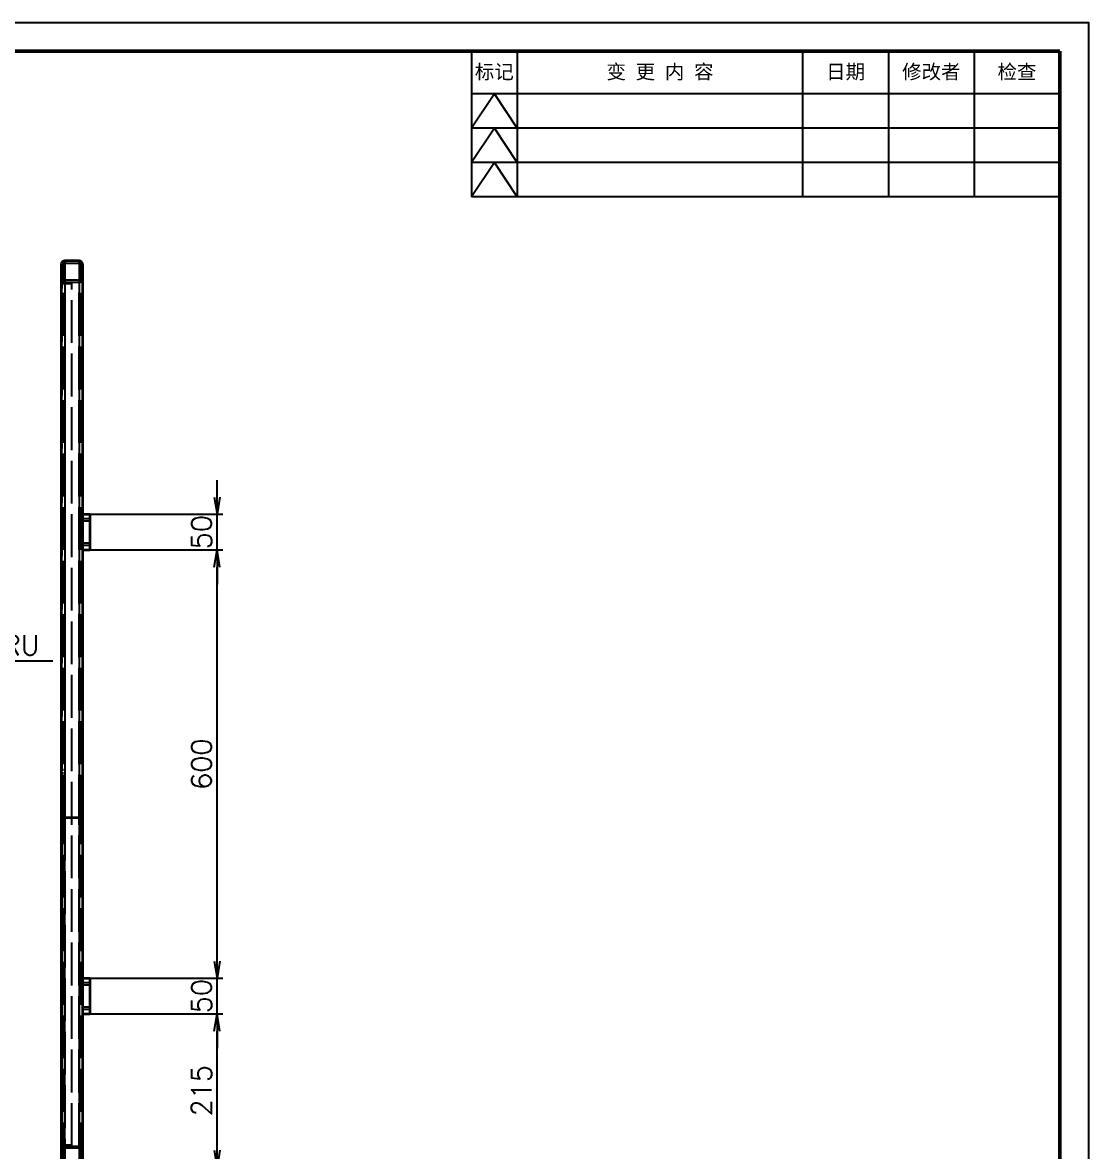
# Model space of a CAD drawing. Header units: millimetres. Extents: x -73083 to 81340, y -6859 to 6812.
# Drawn here: x 52635 to 54127, y -6056 to -4474 of the extents above; entities that cross this region are included whole.
import ezdxf

# ---------------------------------------------------------------- set-up
doc = ezdxf.new("R2010")
doc.units = ezdxf.units.MM
doc.linetypes.add('AM_ISO02W050', pattern=[7.5, 6, -1.5])
doc.layers.add('A3', color=7, linetype='Continuous', plot=False)
for name, color, linetype, lineweight in [('AM_HID', 1, 'AM_ISO02W050', 25), ('AM_VIS', 7, 'Continuous', 50), ('SOLID LINE', 7, 'Continuous', 30)]:
    doc.layers.add(name, color=color, linetype=linetype, lineweight=lineweight)
doc.layers.add('title_frame', color=7, linetype='Continuous')
doc.layers.add('word_dim', color=253, linetype='Continuous')
doc.styles.get("Standard").update_dxf_attribs({"font": 'romans.shx', "bigfont": 'bigfont.shx'})
doc.dimstyles.new('1-8', dxfattribs={"dimscale": 8, "dimtxt": 3.5, "dimasz": 3, "dimexe": 1, "dimexo": 0, "dimgap": 1, "dimtad": 3, "dimdsep": 46, "dimtxsty": 'Standard', "dimblk1": 'OPEN', "dimblk2": 'OPEN', "dimsah": 1, "dimcen": 0, "dimclrd": 256, "dimclre": 256, "dimclrt": 3, "dimadec": 0, "dimazin": 0, "dimtfac": 1, "dimtmove": 0, "dimatfit": 3, "dimfxl": 0, "dimtolj": 1, "dimtzin": 0, "dimarcsym": 0})

# ---------------------------------------------------------------- blocks, each defined once
blk = doc.blocks.new('_Open')
at = {"color": 0, "lineweight": -2}
for p, q in [((-1, 0.167), (0, 0)), ((-1, -0.167), (0, 0)), ((0, 0), (-1, 0))]:
    blk.add_line(p, q, dxfattribs=at)
blk = doc.blocks.new('*D567')
at = {"layer": 'DEFPOINTS', "color": 0, "linetype": 'Continuous'}
for p in [(52721.7, -5813.1), (52907, -5813.1), (52721.7, -5863.1)]:
    blk.add_point(p, dxfattribs=at)
at = {"layer": 'word_dim', "linetype": 'Continuous', "lineweight": -2}
for p, q in [((52907, -5789.1), (52907, -5765.1)), ((52721.7, -5813.1), (52915, -5813.1)), ((52907, -5863.1), (52907, -5813.1)), ((52721.7, -5863.1), (52915, -5863.1)), ((52907, -5887.1), (52907, -5911.1))]:
    blk.add_line(p, q, dxfattribs=at)
at = {"layer": 'word_dim', "linetype": 'Continuous', "lineweight": -2, "xscale": 24, "yscale": 24, "zscale": 24}
for p, rotation in [((52907, -5813.1), 270), ((52907, -5863.1), 90)]:
    blk.add_blockref('_Open', p, dxfattribs=dict(at, rotation=rotation))
at = {"layer": 'word_dim', "color": 3, "linetype": 'Continuous', "insert": (52885, -5838.1), "char_height": 28, "attachment_point": 5, "rotation": 90}
blk.add_mtext('\\A1;50', dxfattribs=at)
blk = doc.blocks.new('*D568')
at = {"layer": 'DEFPOINTS', "color": 0, "linetype": 'Continuous'}
for p in [(52721.7, -5863.1), (52907, -5863.1), (52713.7, -6078.1)]:
    blk.add_point(p, dxfattribs=at)
at = {"layer": 'word_dim', "linetype": 'Continuous', "lineweight": -2}
for p, q in [((52721.7, -5863.1), (52915, -5863.1)), ((52907, -6054.1), (52907, -5887.1)), ((52713.7, -6078.1), (52915, -6078.1))]:
    blk.add_line(p, q, dxfattribs=at)
at = {"layer": 'word_dim', "linetype": 'Continuous', "lineweight": -2, "xscale": 24, "yscale": 24, "zscale": 24}
for p, rotation in [((52907, -5863.1), 90), ((52907, -6078.1), 270)]:
    blk.add_blockref('_Open', p, dxfattribs=dict(at, rotation=rotation))
at = {"layer": 'word_dim', "color": 3, "linetype": 'Continuous', "insert": (52885, -5970.6), "char_height": 28, "attachment_point": 5, "rotation": 90}
blk.add_mtext('\\A1;215', dxfattribs=at)
blk = doc.blocks.new('*D569')
at = {"layer": 'DEFPOINTS', "color": 0, "linetype": 'Continuous'}
for p in [(52721.7, -5213.1), (52907, -5213.1), (52713.7, -5813.1)]:
    blk.add_point(p, dxfattribs=at)
at = {"layer": 'word_dim', "linetype": 'Continuous', "lineweight": -2}
for p, q in [((52721.7, -5213.1), (52915, -5213.1)), ((52907, -5789.1), (52907, -5237.1)), ((52713.7, -5813.1), (52915, -5813.1))]:
    blk.add_line(p, q, dxfattribs=at)
at = {"layer": 'word_dim', "linetype": 'Continuous', "lineweight": -2, "xscale": 24, "yscale": 24, "zscale": 24}
for p, rotation in [((52907, -5213.1), 90), ((52907, -5813.1), 270)]:
    blk.add_blockref('_Open', p, dxfattribs=dict(at, rotation=rotation))
at = {"layer": 'word_dim', "color": 3, "linetype": 'Continuous', "insert": (52885, -5513.1), "char_height": 28, "attachment_point": 5, "rotation": 90}
blk.add_mtext('\\A1;600', dxfattribs=at)
blk = doc.blocks.new('*D570')
at = {"layer": 'DEFPOINTS', "color": 0, "linetype": 'Continuous'}
for p in [(52721.7, -5163.1), (52907, -5163.1), (52721.7, -5213.1)]:
    blk.add_point(p, dxfattribs=at)
at = {"layer": 'word_dim', "linetype": 'Continuous', "lineweight": -2}
for p, q in [((52907, -5139.1), (52907, -5115.1)), ((52721.7, -5163.1), (52915, -5163.1)), ((52907, -5213.1), (52907, -5163.1)), ((52721.7, -5213.1), (52915, -5213.1)), ((52907, -5237.1), (52907, -5261.1))]:
    blk.add_line(p, q, dxfattribs=at)
at = {"layer": 'word_dim', "linetype": 'Continuous', "lineweight": -2, "xscale": 24, "yscale": 24, "zscale": 24}
for p, rotation in [((52907, -5163.1), 270), ((52907, -5213.1), 90)]:
    blk.add_blockref('_Open', p, dxfattribs=dict(at, rotation=rotation))
at = {"layer": 'word_dim', "color": 3, "linetype": 'Continuous', "insert": (52885, -5188.1), "char_height": 28, "attachment_point": 5, "rotation": 90}
blk.add_mtext('\\A1;50', dxfattribs=at)

msp = doc.modelspace()

# ---------------------------------------------------------------- linework, layer by layer
at = {"layer": 'A3', "linetype": 'Continuous'}
msp.add_lwpolyline([(50767.28716, -4474.23225), (54127.28716, -4474.23225), (54127.28716, -6850.23225), (50767.28716, -6850.23225)], close=True, dxfattribs=at)
at = {"layer": 'AM_HID', "ltscale": 10}
for p, q in [((52691.68534, -5588.05252), (52691.68534, -4811.05252)), ((52691.68534, -4811.05252), (52715.68534, -4811.05252)), ((52693.68534, -4808.05252), (52693.68534, -5588.05252)), ((52713.68534, -4808.05252), (52713.68534, -5588.05252)), ((52715.68534, -5588.05252), (52715.68534, -4811.05252)), ((52688.68534, -6048.05252), (52688.68534, -4838.05252)), ((52688.68534, -4838.05252), (52703.68534, -4838.05252)), ((52715.68534, -4835.05252), (52691.68534, -4835.05252)), ((52693.68534, -4838.05252), (52693.68534, -5588.05252)), ((52693.68534, -4838.05252), (52713.68534, -4838.05252)), ((52693.68534, -5588.05252), (52693.68534, -4838.05252)), ((52703.68534, -6048.05252), (52703.68534, -4838.05252)), ((52713.68534, -4838.05252), (52713.68534, -5588.05252)), ((52713.68534, -5588.05252), (52713.68534, -4838.05252)), ((52690.18534, -6046.55252), (52690.18534, -4839.55252)), ((52690.18534, -4839.55252), (52703.68534, -4839.55252)), ((52728.68534, -5169.43142), (52718.68534, -5169.43142)), ((52728.68534, -5172.67361), (52718.68534, -5172.67361)), ((52728.68534, -5203.43142), (52718.68534, -5203.43142)), ((52728.68534, -5206.67361), (52718.68534, -5206.67361)), ((52688.68534, -5520.55252), (52691.68534, -5520.55252)), ((52688.68534, -5520.9855), (52691.68534, -5520.9855)), ((52688.68534, -5525.11953), (52691.68534, -5525.11953)), ((52688.68534, -5525.55252), (52691.68534, -5525.55252)), ((52688.68534, -5580.55252), (52691.68534, -5580.55252)), ((52688.68534, -5580.9855), (52691.68534, -5580.9855)), ((52688.68534, -5585.11953), (52691.68534, -5585.11953)), ((52688.68534, -5585.55252), (52691.68534, -5585.55252)), ((52691.68534, -6075.05252), (52691.68534, -5588.05252)), ((52693.68534, -5588.05252), (52693.68534, -6048.05252)), ((52693.68534, -5588.05252), (52693.68534, -6078.05252)), ((52693.68534, -6048.05252), (52693.68534, -5588.05252)), ((52713.68534, -5588.05252), (52713.68534, -6048.05252)), ((52713.68534, -5588.05252), (52713.68534, -6078.05252)), ((52713.68534, -6048.05252), (52713.68534, -5588.05252)), ((52715.68534, -6075.05252), (52715.68534, -5588.05252)), ((52728.68534, -5819.43155), (52718.68534, -5819.43155)), ((52728.68534, -5822.67349), (52718.68534, -5822.67349)), ((52728.68534, -5853.43155), (52718.68534, -5853.43155)), ((52728.68534, -5856.67349), (52718.68534, -5856.67349)), ((52688.68534, -6048.05252), (52703.68534, -6048.05252)), ((52690.18534, -6046.55252), (52703.68534, -6046.55252)), ((52715.68534, -6051.05252), (52691.68534, -6051.05252)), ((52693.68534, -6048.05252), (52713.68534, -6048.05252))]:
    msp.add_line(p, q, dxfattribs=at)
for centre, start, end in [((52693.68534, -4833.05252), 180.00000501, 269.9999975), ((52713.68534, -4833.05252), 269.9999975, 0), ((52693.68534, -6053.05252), 90.0000025, 180.00000501), ((52713.68534, -6053.05252), 0, 90.0000025)]:
    msp.add_arc(centre, 5, start, end, dxfattribs=at)
at = {"layer": 'AM_VIS', "linetype": 'Continuous'}
for p, q in [((54087.28716, -4514.23225), (50967.28716, -4514.23225)), ((54087.28716, -6810.23225), (54087.28716, -4514.23225))]:
    msp.add_line(p, q, dxfattribs=at)
at = {"layer": 'AM_VIS', "lineweight": 35, "ltscale": 10}
for p, q in [((52688.68534, -4813.05252), (52688.68534, -5588.05252)), ((52713.68534, -4808.05252), (52693.68534, -4808.05252)), ((52718.68534, -4813.05252), (52718.68534, -5588.05252)), ((52718.68534, -5163.05252), (52718.68534, -5213.05252)), ((52718.68534, -5163.05252), (52728.68534, -5163.05252)), ((52728.68534, -5163.05252), (52728.68534, -5213.05252)), ((52718.68534, -5213.05252), (52728.68534, -5213.05252)), ((52688.68534, -5588.05252), (52688.68534, -6073.05252)), ((52693.68534, -5588.05252), (52688.68534, -5588.05252)), ((52688.68534, -5588.05252), (52693.68534, -5588.05252)), ((52693.68534, -5588.05252), (52713.68534, -5588.05252)), ((52693.68534, -5588.05252), (52713.68534, -5588.05252)), ((52718.68534, -5588.05252), (52713.68534, -5588.05252)), ((52713.68534, -5588.05252), (52718.68534, -5588.05252)), ((52718.68534, -5588.05252), (52718.68534, -6073.05252)), ((52718.68534, -5813.05252), (52728.68534, -5813.05252)), ((52718.68534, -5813.05252), (52718.68534, -5863.05252)), ((52728.68534, -5813.05252), (52728.68534, -5863.05252)), ((52718.68534, -5863.05252), (52728.68534, -5863.05252))]:
    msp.add_line(p, q, dxfattribs=at)
at = {"layer": 'AM_VIS', "lineweight": 13, "ltscale": 10}
for p, q in [((52693.68534, -4808.05252), (52693.68534, -5588.05252)), ((52713.68534, -4808.05252), (52713.68534, -5588.05252)), ((52693.68534, -5588.05252), (52693.68534, -6078.05252)), ((52713.68534, -5588.05252), (52713.68534, -6078.05252))]:
    msp.add_line(p, q, dxfattribs=at)
at = {"layer": 'AM_VIS', "lineweight": 35, "ltscale": 10}
for centre, start, end in [((52693.68534, -4813.05252), 90.0000025, 180.00000501), ((52713.68534, -4813.05252), 0, 90.0000025)]:
    msp.add_arc(centre, 5, start, end, dxfattribs=at)
at = {"layer": 'title_frame', "linetype": 'Continuous'}
for p, q in [((53263.28716, -4514.23225), (53263.28716, -4718.23225)), ((53327.28716, -4514.23225), (53327.28716, -4718.23225)), ((53727.28716, -4718.23225), (53727.28716, -4514.23225)), ((53847.28716, -4514.23225), (53847.28716, -4718.23225)), ((53967.28716, -4514.23225), (53967.28716, -4718.23225)), ((54087.28716, -4718.23225), (54087.28716, -4514.23225)), ((54087.28716, -4574.23225), (53263.28716, -4574.23225)), ((53295.28716, -4574.23225), (53263.28716, -4622.23225)), ((53327.28716, -4622.23225), (53295.28716, -4574.23225)), ((54087.28716, -4622.23225), (53263.28716, -4622.23225)), ((53295.28716, -4622.23225), (53263.28716, -4670.23225)), ((53327.28716, -4670.23225), (53295.28716, -4622.23225)), ((54087.28716, -4670.23225), (53263.28716, -4670.23225)), ((53295.28716, -4670.23225), (53263.28716, -4718.23225)), ((53327.28716, -4718.23225), (53295.28716, -4670.23225)), ((54087.28716, -4718.23225), (53263.28716, -4718.23225))]:
    msp.add_line(p, q, dxfattribs=at)

# ---------------------------------------------------------------- texts
at = {"layer": 'SOLID LINE', "ltscale": 0.5, "char_height": 20, "attachment_point": 5}
for s, insert, width in [('\\pt120;{\\fSimHei|b0|i0|c134|p2;\\C3;标记}', (53295.28716, -4544.23225), 64), ('\\pt120;{\\fSimHei|b0|i0|c134|p2;\\C3;变 更 内 容}', (53527.28716, -4544.23225), 400), ('\\pt120;{\\fSimHei|b0|i0|c134|p2;\\C3;日期}', (53787.28716, -4544.23225), 120), ('\\pt120;{\\fSimHei|b0|i0|c134|p2;\\C3;修改者}', (53907.28716, -4544.23225), 120), ('\\pt120;{\\fSimHei|b0|i0|c134|p2;\\C3;检查}', (54027.28716, -4544.23225), 120)]:
    msp.add_mtext(s, dxfattribs=dict(at, insert=insert, width=width))
at = {"layer": 'word_dim', "color": 3, "insert": (52348.74032, -5360.51815), "char_height": 28, "attachment_point": 7}
msp.add_mtext('TAP 2-M5 THRU', dxfattribs=at)

# ---------------------------------------------------------------- dimensions: what is measured, and where the dimension line sits
at = {"layer": 'word_dim', "linetype": 'Continuous'}
for base, p1, p2, picture, middle in [((52907.01071, -5163.05252), (52721.68534, -5213.05252), (52721.68534, -5163.05252), '*D570', (52907.01071, -5188.05252)), ((52907.01071, -5813.05252), (52721.68534, -5863.05252), (52721.68534, -5813.05252), '*D567', (52907.01071, -5838.05252))]:
    dim = msp.add_linear_dim(base=base, p1=p1, p2=p2, angle=90, dimstyle='1-8', dxfattribs=at)
    dim.commit()
    dim.dimension.update_dxf_attribs({"geometry": picture, "text_midpoint": middle, "dimtype": 160})
for base, p1, p2, picture, middle in [((52907.01071, -5213.05252), (52713.68534, -5813.05252), (52721.68534, -5213.05252), '*D569', (52885.01071, -5513.05252)), ((52907.01071, -5863.05252), (52713.68534, -6078.05252), (52721.68534, -5863.05252), '*D568', (52885.01071, -5970.55252))]:
    dim = msp.add_linear_dim(base=base, p1=p1, p2=p2, angle=90, dimstyle='1-8', dxfattribs=at)
    dim.commit()
    dim.dimension.update_dxf_attribs({"geometry": picture, "text_midpoint": middle})

# ---------------------------------------------------------------- leaders
at = {"layer": 'word_dim', "annotation_type": 0, "has_hookline": 1, "hookline_direction": 0, "text_width": 328.26667}
msp.add_leader([(52183.10569, -5523.08074), (52316.74032, -5368.51815), (52340.74032, -5368.51815)], dimstyle='1-8', override={"dimtoh": 1, "dimtofl": 0}, dxfattribs=at)

doc.saveas('drawing.dxf')
